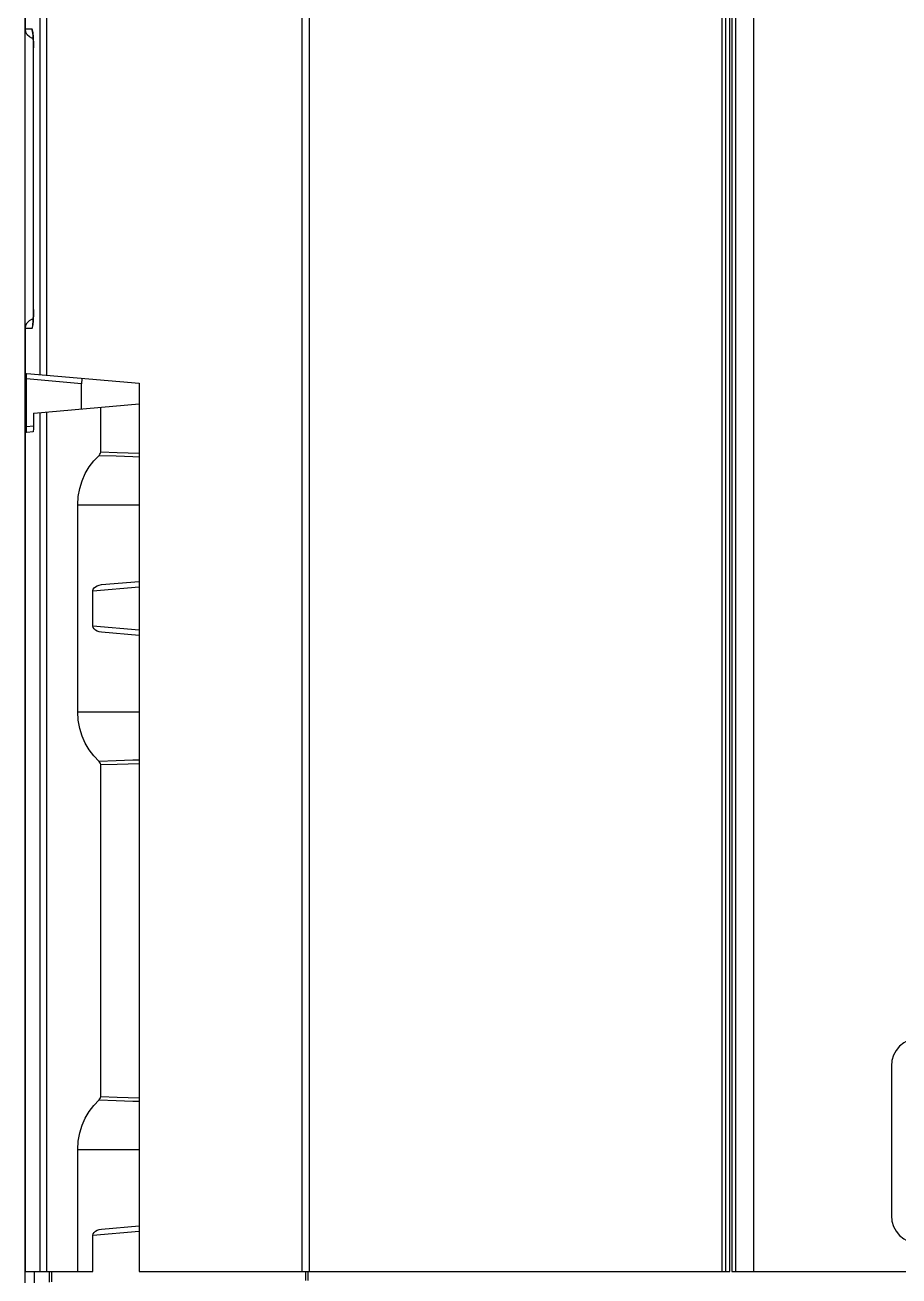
# Model space of a CAD drawing. Header units: inches. Extents: x 187 to 137830, y 99 to 66837.
# Drawn here: x 2982.9 to 3025.9, y 27678.2 to 27739.8 of the extents above; entities that cross this region are included whole.
import ezdxf

# ---------------------------------------------------------------- set-up
doc = ezdxf.new("R2010")
doc.units = ezdxf.units.IN
doc.header["$MEASUREMENT"] = 0

msp = doc.modelspace()

# ---------------------------------------------------------------- linework, layer by layer
at = {"color": 7, "linetype": 'Continuous'}
for p, q in [((2996.541, 27797.508), (2996.541, 27678.462)), ((2982.922, 27584.162), (2982.922, 27788.441)), ((2982.946, 27739.642), (2982.946, 27788.441)), ((3018.802, 27678.462), (3018.802, 27788.126)), ((3017.606, 27678.462), (3017.606, 27787.373)), ((3017.713, 27785.923), (3017.713, 27678.462)), ((3017.895, 27785.923), (3017.895, 27678.462)), ((3017.238, 27678.462), (3017.238, 27783.036)), ((3017.422, 27678.462), (3017.422, 27783.024)), ((2983.645, 27780.122), (2983.645, 27722.638)), ((2983.984, 27780.122), (2983.984, 27722.609)), ((2996.904, 27780.122), (2996.904, 27678.462)), ((2983.271, 27739.642), (2982.946, 27739.642)), ((2983.327, 27739.182), (2983.32, 27739.324)), ((2983.335, 27725.842), (2983.335, 27738.722)), ((2983.335, 27738.722), (2983.336, 27738.722)), ((2983.336, 27725.842), (2983.336, 27738.722)), ((2983.335, 27725.842), (2983.336, 27725.842)), ((2983.32, 27725.24), (2983.327, 27725.385)), ((2982.946, 27678.462), (2982.946, 27724.922)), ((2982.946, 27724.922), (2983.271, 27724.922)), ((2982.922, 27724.002), (2982.946, 27724.003)), ((2983.005, 27722.694), (2988.535, 27722.21)), ((2982.99, 27720.064), (2982.99, 27722.421)), ((2985.709, 27722.183), (2982.99, 27722.421)), ((2985.709, 27720.947), (2985.709, 27722.183)), ((2988.535, 27722.21), (2988.535, 27678.462)), ((2983.348, 27720.74), (2988.535, 27721.194)), ((2983.645, 27720.766), (2983.645, 27678.462)), ((2983.984, 27720.796), (2983.984, 27678.462)), ((2986.645, 27718.827), (2986.645, 27721.029)), ((2983.334, 27720.094), (2982.99, 27720.064)), ((2983.334, 27720.464), (2983.334, 27720.094)), ((2983.32, 27719.818), (2983.005, 27719.79)), ((2986.645, 27718.827), (2987.453, 27718.802)), ((2987.453, 27718.802), (2988.535, 27718.769)), ((2985.52, 27706.029), (2985.52, 27716.215)), ((2985.52, 27716.215), (2988.535, 27716.215)), ((2986.261, 27711.994), (2988.535, 27712.191)), ((2986.69, 27712.293), (2988.535, 27712.454)), ((2986.261, 27710.25), (2986.261, 27711.994)), ((2988.535, 27710.053), (2986.261, 27710.25)), ((2988.535, 27709.79), (2986.69, 27709.952)), ((2985.52, 27706.029), (2988.535, 27706.029)), ((2986.645, 27687.087), (2986.645, 27703.417)), ((3025.564, 27688.582), (3025.564, 27681.222)), ((2986.645, 27687.087), (2987.453, 27687.062)), ((2987.453, 27687.062), (2988.535, 27687.029)), ((2985.52, 27678.462), (2985.52, 27684.475)), ((2985.52, 27684.475), (2988.535, 27684.475)), ((2986.69, 27680.553), (2988.535, 27680.714)), ((2986.261, 27680.254), (2988.535, 27680.451)), ((2986.261, 27678.462), (2986.261, 27680.254)), ((2982.946, 27678.462), (2986.261, 27678.462)), ((2983.382, 27677.887), (2983.382, 27678.462)), ((2984.112, 27678.462), (2984.112, 27677.951)), ((2984.223, 27678.462), (2984.223, 27677.954)), ((2988.535, 27678.462), (3017.606, 27678.462)), ((2996.723, 27678.462), (2996.723, 27678.022)), ((2996.842, 27678.462), (2996.842, 27678.022)), ((3017.713, 27678.462), (3111.698, 27678.462))]:
    msp.add_line(p, q, dxfattribs=at)
for points in [[(2983.325, 27739.195), (2983.264, 27739.205), (2983.136, 27739.27), (2983.034, 27739.372), (2982.968, 27739.5), (2982.946, 27739.642)], [(2983.32, 27739.324), (2983.311, 27739.448), (2983.299, 27739.548), (2983.286, 27739.616), (2983.271, 27739.642)], [(2983.304, 27739.479), (2983.293, 27739.5), (2983.271, 27739.642)], [(2983.301, 27739.5), (2983.301, 27739.499), (2983.304, 27739.483), (2983.308, 27739.448), (2983.313, 27739.395), (2983.318, 27739.326), (2983.323, 27739.239), (2983.328, 27739.133), (2983.332, 27739.009), (2983.334, 27738.868), (2983.335, 27738.722)], [(2983.336, 27738.722), (2983.335, 27738.876), (2983.332, 27739.03), (2983.327, 27739.182)], [(2983.335, 27725.842), (2983.334, 27725.674), (2983.331, 27725.53), (2983.327, 27725.405), (2983.322, 27725.3), (2983.317, 27725.215), (2983.311, 27725.149), (2983.306, 27725.101), (2983.302, 27725.073), (2983.301, 27725.066)], [(2983.327, 27725.385), (2983.332, 27725.536), (2983.335, 27725.691), (2983.336, 27725.842)], [(2982.946, 27724.922), (2982.968, 27725.064), (2983.034, 27725.192), (2983.136, 27725.294), (2983.264, 27725.36), (2983.325, 27725.369)], [(2983.271, 27724.922), (2983.286, 27724.948), (2983.299, 27725.016), (2983.311, 27725.116), (2983.32, 27725.24)], [(2983.304, 27725.085), (2983.293, 27725.064), (2983.271, 27724.922)], [(2982.99, 27722.421), (2982.991, 27722.506), (2982.993, 27722.582), (2982.996, 27722.642), (2983, 27722.681), (2983.005, 27722.694)], [(2985.714, 27722.457), (2985.712, 27722.444), (2985.711, 27722.405), (2985.71, 27722.344), (2985.709, 27722.268), (2985.709, 27722.183)], [(2983.348, 27720.74), (2983.344, 27720.726), (2983.34, 27720.687), (2983.337, 27720.626), (2983.335, 27720.549), (2983.334, 27720.464)], [(2983.005, 27719.79), (2983, 27719.803), (2982.996, 27719.842), (2982.993, 27719.903), (2982.991, 27719.979), (2982.99, 27720.064)], [(2983.334, 27720.094), (2983.333, 27720.009), (2983.331, 27719.932), (2983.328, 27719.871), (2983.324, 27719.832), (2983.32, 27719.818)], [(2985.52, 27716.215), (2985.545, 27716.628), (2985.617, 27717.031), (2985.734, 27717.412), (2985.89, 27717.765), (2986.08, 27718.088), (2986.305, 27718.385), (2986.566, 27718.658)], [(2986.566, 27718.658), (2986.61, 27718.709), (2986.636, 27718.767), (2986.645, 27718.827)], [(2986.566, 27718.658), (2987.4, 27718.631), (2988.234, 27718.603), (2988.535, 27718.593)], [(2986.261, 27711.994), (2986.276, 27712.064), (2986.318, 27712.131), (2986.384, 27712.19), (2986.469, 27712.238), (2986.572, 27712.273), (2986.69, 27712.293)], [(2986.69, 27709.952), (2986.572, 27709.972), (2986.469, 27710.007), (2986.384, 27710.055), (2986.318, 27710.113), (2986.276, 27710.18), (2986.261, 27710.25)], [(2986.566, 27703.587), (2986.305, 27703.86), (2986.08, 27704.157), (2985.889, 27704.482), (2985.733, 27704.835), (2985.617, 27705.216), (2985.545, 27705.618), (2985.52, 27706.029)], [(2988.535, 27703.651), (2988.234, 27703.641), (2987.4, 27703.614), (2986.566, 27703.587)], [(2986.645, 27703.417), (2986.636, 27703.477), (2986.61, 27703.535), (2986.566, 27703.587)], [(2988.535, 27703.476), (2987.453, 27703.442), (2986.645, 27703.417)], [(2985.52, 27684.475), (2985.545, 27684.888), (2985.617, 27685.291), (2985.734, 27685.672), (2985.89, 27686.025), (2986.08, 27686.348), (2986.305, 27686.645), (2986.566, 27686.918)], [(2986.566, 27686.918), (2986.61, 27686.969), (2986.636, 27687.027), (2986.645, 27687.087)], [(2986.566, 27686.918), (2987.4, 27686.891), (2988.234, 27686.863), (2988.535, 27686.853)], [(2986.261, 27680.254), (2986.276, 27680.324), (2986.318, 27680.391), (2986.384, 27680.45), (2986.469, 27680.498), (2986.572, 27680.533), (2986.69, 27680.553)]]:
    msp.add_lwpolyline(points, dxfattribs=at)
for centre, start, end in [((3026.944, 27688.582), 90, 180), ((3026.944, 27681.222), 180, 270)]:
    msp.add_arc(centre, 1.38, start, end, dxfattribs=at)

doc.saveas('drawing.dxf')
